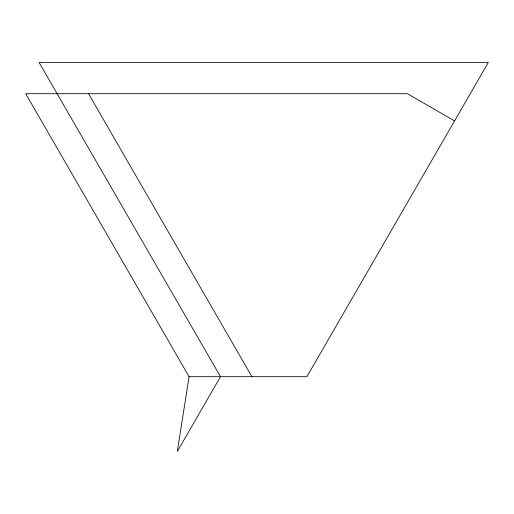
<?xml version="1.0" encoding="UTF-8"?>
<svg xmlns="http://www.w3.org/2000/svg" width="514" height="514" viewBox="0 0 514 514"><rect width="100%" height="100%" fill="white"/><g stroke="black" fill="none" stroke-linecap="round" stroke-linejoin="round"><path stroke-width="0.77" d="M189.081 376.685L177.298 451.51L220.5 376.685L39.096 62.49L488.3 62.49L306.903 376.685L189.081 376.685L25.7 93.702L407.441 93.702L454.569 120.912M88.537 93.702L251.918 376.685"/></g></svg>
